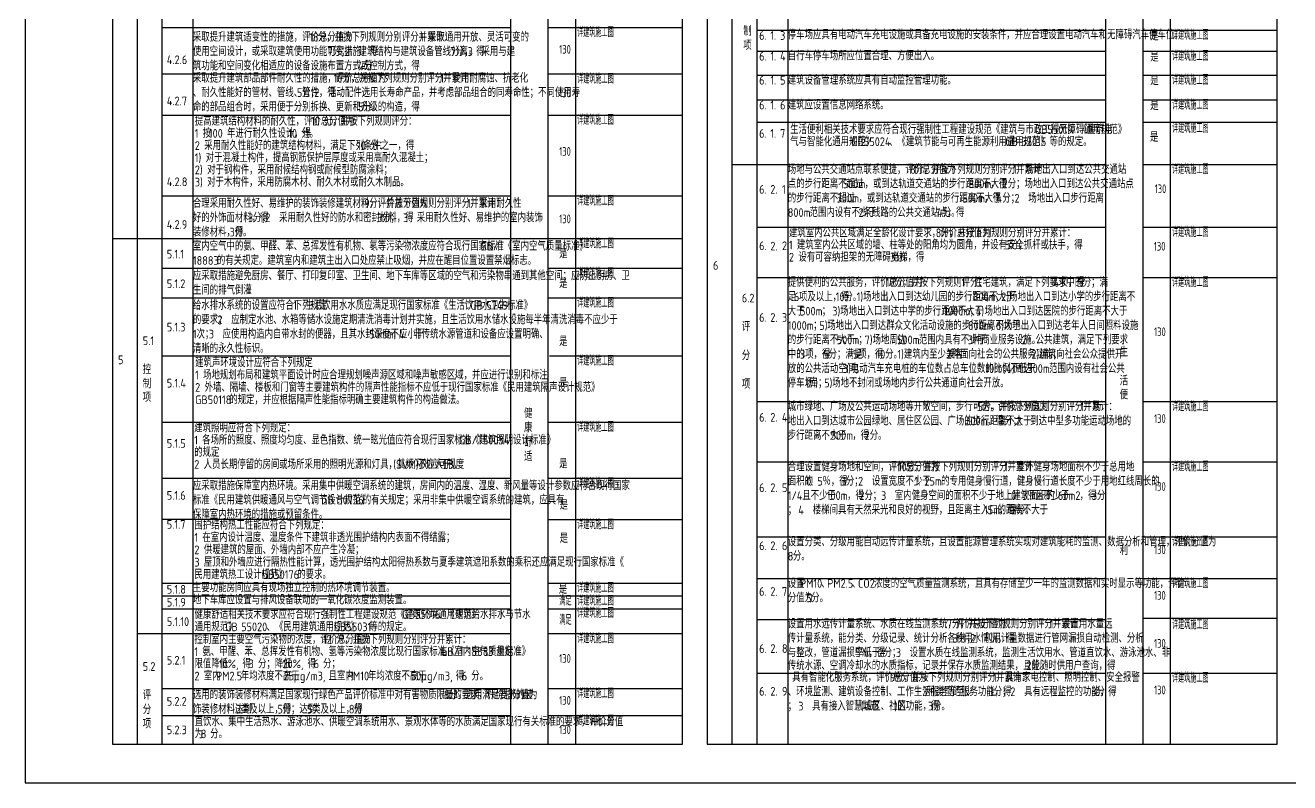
# Model space of a CAD drawing. Extents: x 94474582 to 94642782, y 24631448 to 24690848.
# Drawn here: x 94474582 to 94525382, y 24631448 to 24661902 of the extents above; entities that cross this region are included whole.
import ezdxf

# ---------------------------------------------------------------- set-up
doc = ezdxf.new("R2010")
doc.units = 0
doc.header["$LTSCALE"] = 1000
for name, color, linetype in [('A-Text(建筑文字)', 33, 'Continuous'), ('A-TXT', 7, 'Continuous'), ('C-ANNO-TTLB', 7, 'Continuous'), ('PUB_TITLE', 4, 'Continuous')]:
    doc.layers.add(name, color=color, linetype=linetype)
doc.styles.get("Standard").update_dxf_attribs({"font": 'gbenor.shx', "bigfont": 'gbcbig.shx'})

# ---------------------------------------------------------------- blocks, each defined once
blk = doc.blocks.new('AutoBlock_20250323_8', base_point=(94496035, 24660761))
at = {"color": 1, "width": 0.8}
blk.add_attdef('4.2.6', (94496035, 24660761), '', height=350, dxfattribs=at)
blk = doc.blocks.new('AutoBlock_20250323_9', base_point=(94496035, 24659005))
at = {"color": 1, "width": 0.8}
blk.add_attdef('4.2.7', (94496035, 24659005), '', height=350, dxfattribs=at)
blk = doc.blocks.new('AutoBlock_20250323_10', base_point=(94496035, 24656655))
at = {"color": 1, "width": 0.8}
blk.add_attdef('4.2.8', (94496035, 24656655), '', height=350, dxfattribs=at)
blk = doc.blocks.new('AutoBlock_20250323_11', base_point=(94496035, 24653942))
at = {"color": 1, "width": 0.8}
blk.add_attdef('4.2.9', (94496035, 24653942), '', height=350, dxfattribs=at)
blk = doc.blocks.new('AutoBlock_20250323_12', base_point=(94496046, 24638578))
at = {"color": 1, "width": 0.7}
blk.add_attdef('5.1.9_001', (94496038, 24638578), '', height=350, dxfattribs=at)
blk = doc.blocks.new('AutoBlock_20250323_13', base_point=(94496046, 24637805))
at = {"color": 1, "width": 0.7}
blk.add_attdef('5.1.10_001', (94496038, 24637805), '', height=350, dxfattribs=at)
blk = doc.blocks.new('AutoBlock_20250323_14', base_point=(94496035, 24636270))
at = {"color": 1, "width": 0.8}
blk.add_attdef('5.2.1', (94496035, 24636270), '', height=350, dxfattribs=at)
blk = doc.blocks.new('AutoBlock_20250323_15', base_point=(94496035, 24634585))
at = {"color": 1, "width": 0.8}
blk.add_attdef('5.2.2', (94496035, 24634585), '', height=350, dxfattribs=at)
blk = doc.blocks.new('AutoBlock_20250323_16', base_point=(94496035, 24633403))
at = {"color": 1, "width": 0.8}
blk.add_attdef('5.2.3', (94496035, 24633403), '', height=350, dxfattribs=at)
blk = doc.blocks.new('AutoBlock_20250323_25', base_point=(94519958, 24658287))
at = {"color": 1, "width": 0.8}
blk.add_attdef('6.2.1', (94519958, 24658287), '', height=350, dxfattribs=at)
blk = doc.blocks.new('AutoBlock_20250323_26', base_point=(94519923, 24656336))
at = {"color": 1, "width": 0.8}
blk.add_attdef('6.2.2', (94519923, 24656336), '', height=350, dxfattribs=at)
blk = doc.blocks.new('AutoBlock_20250323_27', base_point=(94519935, 24653230))
at = {"color": 1, "width": 0.8}
blk.add_attdef('6.2.3', (94519935, 24653230), '', height=350, dxfattribs=at)
blk = doc.blocks.new('AutoBlock_20250323_28', base_point=(94519935, 24650184))
at = {"color": 1, "width": 0.8}
blk.add_attdef('6.2.4', (94519935, 24650184), '', height=350, dxfattribs=at)
blk = doc.blocks.new('AutoBlock_20250323_29', base_point=(94519935, 24648241))
at = {"color": 1, "width": 0.8}
blk.add_attdef('6.2.5', (94519935, 24648241), '', height=350, dxfattribs=at)
blk = doc.blocks.new('AutoBlock_20250323_30', base_point=(94519935, 24646462))
at = {"color": 1, "width": 0.8}
blk.add_attdef('6.2.6', (94519935, 24646462), '', height=350, dxfattribs=at)
blk = doc.blocks.new('AutoBlock_20250323_31', base_point=(94519935, 24645271))
at = {"color": 1, "width": 0.8}
blk.add_attdef('6.2.7', (94519935, 24645271), '', height=350, dxfattribs=at)
blk = doc.blocks.new('AutoBlock_20250323_32', base_point=(94519935, 24643941))
at = {"color": 1, "width": 0.8}
blk.add_attdef('6.2.8', (94519935, 24643941), '', height=350, dxfattribs=at)
blk = doc.blocks.new('AutoBlock_20250323_33', base_point=(94519935, 24642068))
at = {"color": 1, "width": 0.8}
blk.add_attdef('6.2.9', (94519935, 24642068), '', height=350, dxfattribs=at)
blk = doc.blocks.new('AutoBlock_20250323_91', base_point=(94496767, 24661433))
at = {"color": 1, "width": 0.7}
blk.add_attdef('4.2.6措施_001', (94496753, 24661433), '', height=350, dxfattribs=at)
blk = doc.blocks.new('AutoBlock_20250323_92', base_point=(94496767, 24659564))
at = {"color": 1, "width": 0.7}
blk.add_attdef('4.2.7措施_001', (94496753, 24659564), '', height=350, dxfattribs=at)
blk = doc.blocks.new('AutoBlock_20250323_93', base_point=(94496767, 24657910))
at = {"color": 1, "width": 0.7}
blk.add_attdef('4.2.8措施_001', (94496753, 24657910), '', height=350, dxfattribs=at)
blk = doc.blocks.new('AutoBlock_20250323_94', base_point=(94496767, 24654660))
at = {"color": 1, "width": 0.7}
blk.add_attdef('4.2.9措施_001', (94496753, 24654660), '', height=350, dxfattribs=at)
blk = doc.blocks.new('AutoBlock_20250323_95', base_point=(94496767, 24652942))
at = {"color": 1, "width": 0.7}
blk.add_attdef('5.1.1措施_001', (94496753, 24652942), '', height=350, dxfattribs=at)
blk = doc.blocks.new('AutoBlock_20250323_96', base_point=(94496767, 24651751))
at = {"color": 1, "width": 0.7}
blk.add_attdef('5.1.2措施_001', (94496753, 24651751), '', height=350, dxfattribs=at)
blk = doc.blocks.new('AutoBlock_20250323_97', base_point=(94496767, 24650559))
at = {"color": 1, "width": 0.7}
blk.add_attdef('5.1.3措施_001', (94496753, 24650559), '', height=350, dxfattribs=at)
blk = doc.blocks.new('AutoBlock_20250323_98', base_point=(94496767, 24648227))
at = {"color": 1, "width": 0.7}
blk.add_attdef('5.1.4措施_001', (94496753, 24648227), '', height=350, dxfattribs=at)
blk = doc.blocks.new('AutoBlock_20250323_99', base_point=(94496767, 24645563))
at = {"color": 1, "width": 0.7}
blk.add_attdef('5.1.5措施_001', (94496753, 24645563), '', height=350, dxfattribs=at)
blk = doc.blocks.new('AutoBlock_20250323_100', base_point=(94496767, 24643309))
at = {"color": 1, "width": 0.7}
blk.add_attdef('5.1.6措施_001', (94496753, 24643309), '', height=350, dxfattribs=at)
blk = doc.blocks.new('AutoBlock_20250323_101', base_point=(94496767, 24641646))
at = {"color": 1, "width": 0.7}
blk.add_attdef('5.1.7措施_001', (94496753, 24641646), '', height=350, dxfattribs=at)
blk = doc.blocks.new('AutoBlock_20250323_102', base_point=(94496767, 24639095))
at = {"color": 1, "width": 0.7}
blk.add_attdef('5.1.8措施_001', (94496753, 24639095), '', height=350, dxfattribs=at)
blk = doc.blocks.new('AutoBlock_20250323_103', base_point=(94496767, 24638578))
at = {"color": 1, "width": 0.7}
blk.add_attdef('5.1.9措施_001', (94496753, 24638578), '', height=350, dxfattribs=at)
blk = doc.blocks.new('AutoBlock_20250323_104', base_point=(94496767, 24638087))
at = {"color": 1, "width": 0.7}
blk.add_attdef('5.1.10措施_001', (94496753, 24638087), '', height=350, dxfattribs=at)
blk = doc.blocks.new('AutoBlock_20250323_105', base_point=(94496767, 24637060))
at = {"color": 1, "width": 0.7}
blk.add_attdef('5.2.1措施_001', (94496753, 24637060), '', height=350, dxfattribs=at)
blk = doc.blocks.new('AutoBlock_20250323_106', base_point=(94496767, 24634852))
at = {"color": 1, "width": 0.7}
blk.add_attdef('5.2.2措施_001', (94496753, 24634852), '', height=350, dxfattribs=at)
blk = doc.blocks.new('AutoBlock_20250323_107', base_point=(94496767, 24633764))
at = {"color": 1, "width": 0.7}
blk.add_attdef('5.2.3措施_001', (94496753, 24633764), '', height=350, dxfattribs=at)
blk = doc.blocks.new('AutoBlock_20250323_118', base_point=(94520667, 24662242))
at = {"color": 1, "width": 0.7}
blk.add_attdef('6.1.3措施_001', (94520653, 24662242), '', height=350, dxfattribs=at)
blk = doc.blocks.new('AutoBlock_20250323_119', base_point=(94520667, 24661698))
at = {"color": 1, "width": 0.7}
blk.add_attdef('6.1.4措施_001', (94520653, 24661698), '', height=350, dxfattribs=at)
blk = doc.blocks.new('AutoBlock_20250323_120', base_point=(94520667, 24661169))
at = {"color": 1, "width": 0.7}
blk.add_attdef('6.1.5措施_001', (94520653, 24661169), '', height=350, dxfattribs=at)
blk = doc.blocks.new('AutoBlock_20250323_121', base_point=(94520667, 24660640))
at = {"color": 1, "width": 0.7}
blk.add_attdef('6.1.6措施_001', (94520653, 24660640), '', height=350, dxfattribs=at)
blk = doc.blocks.new('AutoBlock_20250323_122', base_point=(94520667, 24660075))
at = {"color": 1, "width": 0.7}
blk.add_attdef('6.1.7措施_001', (94520653, 24660075), '', height=350, dxfattribs=at)
blk = doc.blocks.new('AutoBlock_20250323_123', base_point=(94520667, 24659059))
at = {"color": 1, "width": 0.7}
blk.add_attdef('6.2.1措施_001', (94520653, 24659059), '', height=350, dxfattribs=at)
blk = doc.blocks.new('AutoBlock_20250323_124', base_point=(94520667, 24656894))
at = {"color": 1, "width": 0.7}
blk.add_attdef('6.2.2措施_001', (94520653, 24656894), '', height=350, dxfattribs=at)
blk = doc.blocks.new('AutoBlock_20250323_125', base_point=(94520667, 24655209))
at = {"color": 1, "width": 0.7}
blk.add_attdef('6.2.3措施_001', (94520653, 24655209), '', height=350, dxfattribs=at)
blk = doc.blocks.new('AutoBlock_20250323_126', base_point=(94520667, 24650658))
at = {"color": 1, "width": 0.7}
blk.add_attdef('6.2.4措施_001', (94520653, 24650658), '', height=350, dxfattribs=at)
blk = doc.blocks.new('AutoBlock_20250323_127', base_point=(94520667, 24649025))
at = {"color": 1, "width": 0.7}
blk.add_attdef('6.2.5措施_001', (94520653, 24649025), '', height=350, dxfattribs=at)
blk = doc.blocks.new('AutoBlock_20250323_128', base_point=(94520667, 24646777))
at = {"color": 1, "width": 0.7}
blk.add_attdef('6.2.6措施_001', (94520653, 24646777), '', height=350, dxfattribs=at)
blk = doc.blocks.new('AutoBlock_20250323_129', base_point=(94520667, 24645745))
at = {"color": 1, "width": 0.7}
blk.add_attdef('6.2.7措施_001', (94520653, 24645745), '', height=350, dxfattribs=at)
blk = doc.blocks.new('AutoBlock_20250323_130', base_point=(94520667, 24644689))
at = {"color": 1, "width": 0.7}
blk.add_attdef('6.2.8措施_001', (94520653, 24644689), '', height=350, dxfattribs=at)
blk = doc.blocks.new('AutoBlock_20250323_131', base_point=(94520667, 24642542))
at = {"color": 1, "width": 0.7}
blk.add_attdef('6.2.9措施_001', (94520653, 24642542), '', height=350, dxfattribs=at)

msp = doc.modelspace()

# ---------------------------------------------------------------- linework, layer by layer
at = {"layer": 'A-TXT'}
for p, q in [((94517982, 24687688), (94517982, 24632999)), ((94519482, 24687688), (94519482, 24632999)), ((94520582, 24687688), (94520582, 24632999)), ((94501982, 24686988), (94501982, 24632999)), ((94502975, 24686988), (94502975, 24654675)), ((94503967, 24686988), (94503967, 24654675)), ((94505217, 24686988), (94505217, 24632999)), ((94524882, 24632999), (94524882, 24686988)), ((94494082, 24684990), (94494082, 24632999)), ((94495582, 24684990), (94495582, 24632999)), ((94496682, 24684990), (94496682, 24632999)), ((94478082, 24684290), (94478082, 24632999)), ((94500982, 24632999), (94500982, 24684290)), ((94479075, 24670996), (94479075, 24632999)), ((94480067, 24670996), (94480067, 24632999)), ((94481317, 24670996), (94481317, 24632999)), ((94480067, 24661817), (94494082, 24661817)), ((94495582, 24661817), (94500982, 24661817)), ((94495582, 24661817), (94495641, 24661817)), ((94503967, 24661711), (94517982, 24661711)), ((94519482, 24661711), (94524882, 24661711)), ((94503967, 24660864), (94517982, 24660864)), ((94519482, 24660864), (94524882, 24660864)), ((94480067, 24659948), (94494082, 24659948)), ((94495582, 24659948), (94500982, 24659948)), ((94503967, 24659898), (94517982, 24659898)), ((94519482, 24659898), (94524882, 24659898)), ((94503967, 24658900), (94517982, 24658900)), ((94519482, 24658900), (94524882, 24658900)), ((94480067, 24658293), (94494082, 24658293)), ((94495582, 24658293), (94500982, 24658293)), ((94503967, 24658002), (94517982, 24658002)), ((94519482, 24658002), (94524882, 24658002)), ((94502975, 24656309), (94517982, 24656309)), ((94519482, 24656309), (94524882, 24656309)), ((94480067, 24655044), (94494082, 24655044)), ((94495582, 24655044), (94500982, 24655044)), ((94502975, 24654675), (94502975, 24632999)), ((94503967, 24654675), (94503967, 24632999)), ((94503967, 24653782), (94517982, 24653782)), ((94519482, 24653782), (94524882, 24653782)), ((94478082, 24653325), (94494082, 24653325)), ((94494033, 24653325), (94500982, 24653325)), ((94480067, 24652135), (94494082, 24652135)), ((94495582, 24652135), (94500982, 24652135)), ((94503967, 24651767), (94517982, 24651767)), ((94519482, 24651767), (94524882, 24651767)), ((94480067, 24650943), (94494082, 24650943)), ((94495582, 24650943), (94500982, 24650943)), ((94480067, 24648611), (94494082, 24648611)), ((94495641, 24648611), (94500982, 24648611)), ((94503967, 24646773), (94517982, 24646773)), ((94519482, 24646773), (94524882, 24646773)), ((94480067, 24645947), (94494082, 24645947)), ((94495582, 24645947), (94500982, 24645947)), ((94503967, 24644351), (94517982, 24644351)), ((94519482, 24644351), (94524882, 24644351)), ((94480067, 24643693), (94494082, 24643693)), ((94495582, 24643693), (94500982, 24643693)), ((94480067, 24642043), (94494082, 24642043)), ((94495582, 24642029), (94500982, 24642029)), ((94503967, 24641338), (94517982, 24641338)), ((94519482, 24641338), (94524882, 24641338)), ((94503967, 24639664), (94517982, 24639664)), ((94519482, 24639664), (94524882, 24639664)), ((94480067, 24639478), (94494082, 24639478)), ((94495582, 24639478), (94500982, 24639478)), ((94480067, 24638961), (94494082, 24638961)), ((94495582, 24638961), (94500982, 24638961)), ((94480067, 24638444), (94494082, 24638444)), ((94495582, 24638444), (94500982, 24638444)), ((94503967, 24638007), (94517982, 24638007)), ((94519482, 24638064), (94524882, 24638064)), ((94479075, 24637444), (94494082, 24637444)), ((94495582, 24637444), (94500982, 24637444)), ((94503967, 24635859), (94517982, 24635859)), ((94503967, 24635859), (94517982, 24635859)), ((94519482, 24635859), (94524882, 24635859)), ((94480067, 24635236), (94494082, 24635236)), ((94495582, 24635236), (94500982, 24635236)), ((94480067, 24634147), (94494082, 24634147)), ((94495582, 24634147), (94500982, 24634147)), ((94478082, 24632999), (94500982, 24632999)), ((94501982, 24632999), (94524882, 24632999))]:
    msp.add_line(p, q, dxfattribs=at)
at = {"layer": 'PUB_TITLE'}
msp.add_lwpolyline([(94474582, 24631448), (94558682, 24631448), (94558682, 24690848), (94474582, 24690848)], close=True, dxfattribs=at)

# ---------------------------------------------------------------- block references
at = {"layer": 'C-ANNO-TTLB'}
for name, p, values in [('AutoBlock_20250323_91', (94496767, 24661433), {'4.2.6措施_001': '详建筑施工图'}), ('AutoBlock_20250323_118', (94520667, 24661327), {'6.1.3措施_001': '详建筑施工图'}), ('AutoBlock_20250323_8', (94496035, 24660761), {'4.2.6': '130'}), ('AutoBlock_20250323_119', (94520667, 24660480), {'6.1.4措施_001': '详建筑施工图'}), ('AutoBlock_20250323_92', (94496767, 24659564), {'4.2.7措施_001': '详建筑施工图'}), ('AutoBlock_20250323_120', (94520667, 24659515), {'6.1.5措施_001': '详建筑施工图'}), ('AutoBlock_20250323_9', (94496035, 24659005), {'4.2.7': '130'}), ('AutoBlock_20250323_121', (94520667, 24658516), {'6.1.6措施_001': '详建筑施工图'}), ('AutoBlock_20250323_93', (94496767, 24657910), {'4.2.8措施_001': '详建筑施工图'}), ('AutoBlock_20250323_122', (94520667, 24657583), {'6.1.7措施_001': '详建筑施工图'}), ('AutoBlock_20250323_10', (94496035, 24656655), {'4.2.8': '130'}), ('AutoBlock_20250323_123', (94520667, 24655925), {'6.2.1措施_001': '详建筑施工图'}), ('AutoBlock_20250323_25', (94519958, 24655153), {'6.2.1': '130'}), ('AutoBlock_20250323_94', (94496767, 24654660), {'4.2.9措施_001': '详建筑施工图'}), ('AutoBlock_20250323_11', (94496035, 24653942), {'4.2.9': '130'}), ('AutoBlock_20250323_124', (94520667, 24653398), {'6.2.2措施_001': '详建筑施工图'}), ('AutoBlock_20250323_95', (94496767, 24652942), {'5.1.1措施_001': '详建筑施工图'}), ('AutoBlock_20250323_26', (94519923, 24652841), {'6.2.2': '130'}), ('AutoBlock_20250323_96', (94496767, 24651751), {'5.1.2措施_001': '详建筑施工图'}), ('AutoBlock_20250323_125', (94520667, 24651384), {'6.2.3措施_001': '详建筑施工图'}), ('AutoBlock_20250323_97', (94496767, 24650559), {'5.1.3措施_001': '详建筑施工图'}), ('AutoBlock_20250323_27', (94519935, 24649404), {'6.2.3': '130'}), ('AutoBlock_20250323_98', (94496767, 24648227), {'5.1.4措施_001': '详建筑施工图'}), ('AutoBlock_20250323_126', (94520667, 24646389), {'6.2.4措施_001': '详建筑施工图'}), ('AutoBlock_20250323_28', (94519935, 24645915), {'6.2.4': '130'}), ('AutoBlock_20250323_99', (94496767, 24645563), {'5.1.5措施_001': '详建筑施工图'}), ('AutoBlock_20250323_127', (94520667, 24643968), {'6.2.5措施_001': '详建筑施工图'}), ('AutoBlock_20250323_100', (94496767, 24643309), {'5.1.6措施_001': '详建筑施工图'}), ('AutoBlock_20250323_29', (94519935, 24643183), {'6.2.5': '130'}), ('AutoBlock_20250323_101', (94496767, 24641646), {'5.1.7措施_001': '详建筑施工图'}), ('AutoBlock_20250323_128', (94520667, 24640954), {'6.2.6措施_001': '详建筑施工图'}), ('AutoBlock_20250323_30', (94519935, 24640640), {'6.2.6': '130'}), ('AutoBlock_20250323_129', (94520667, 24639280), {'6.2.7措施_001': '详建筑施工图'}), ('AutoBlock_20250323_102', (94496767, 24639095), {'5.1.8措施_001': '详建筑施工图'}), ('AutoBlock_20250323_31', (94519935, 24638806), {'6.2.7': '130'}), ('AutoBlock_20250323_12', (94496046, 24638578), {'5.1.9_001': '满足'}), ('AutoBlock_20250323_103', (94496767, 24638578), {'5.1.9措施_001': '详建筑施工图'}), ('AutoBlock_20250323_13', (94496046, 24637805), {'5.1.10_001': '满足'}), ('AutoBlock_20250323_104', (94496767, 24638087), {'5.1.10措施_001': '详建筑施工图'}), ('AutoBlock_20250323_130', (94520667, 24637623), {'6.2.8措施_001': '详建筑施工图'}), ('AutoBlock_20250323_105', (94496767, 24637060), {'5.2.1措施_001': '详建筑施工图'}), ('AutoBlock_20250323_32', (94519935, 24636875), {'6.2.8': '130'}), ('AutoBlock_20250323_14', (94496035, 24636270), {'5.2.1': '130'}), ('AutoBlock_20250323_131', (94520667, 24635476), {'6.2.9措施_001': '详建筑施工图'}), ('AutoBlock_20250323_106', (94496767, 24634852), {'5.2.2措施_001': '详建筑施工图'}), ('AutoBlock_20250323_33', (94519935, 24635002), {'6.2.9': '130'}), ('AutoBlock_20250323_15', (94496035, 24634585), {'5.2.2': '130'}), ('AutoBlock_20250323_107', (94496767, 24633764), {'5.2.3措施_001': '详建筑施工图'}), ('AutoBlock_20250323_16', (94496035, 24633403), {'5.2.3': '130'})]:
    msp.add_blockref(name, p, dxfattribs=at).add_auto_attribs(values)

# ---------------------------------------------------------------- texts
at = {"layer": 'A-Text(建筑文字)'}
for s, height, p in [('提高建筑结构材料的耐久性，评价总分值为', 337.59, (94481392, 24657871)), ('10', 350, (94486061, 24657871)), ('分，并按下列规则评分：', 337.59, (94486586, 24657871)), ('生活便利相关技术要求应符合现行强制性工程建设规范《建筑与市政工程无障碍通用规范》', 337.59, (94505313, 24657535)), ('GB55019', 350, (94515142, 24657535)), ('、《建筑电', 337.6, (94516573, 24657535)), ('1', 350, (94481392, 24657381)), ('按', 338, (94481713, 24657381)), ('100', 350, (94481959, 24657381)), ('年进行耐久性设计，得', 337.6, (94482688, 24657381)), ('10', 350, (94485145, 24657381)), ('分。', 337.6, (94485670, 24657381)), ('气与智能化通用规范》', 337.6, (94505313, 24657045)), ('GB55024', 350, (94507770, 24657045)), ('、《建筑节能与可再生能源利用通用规范》', 337.59, (94509287, 24657045)), ('GB', 350, (94513956, 24657045)), ('55015', 350, (94514597, 24657045)), ('等的规定。', 337.6, (94515735, 24657045)), ('2', 350, (94481392, 24656891)), ('采用耐久性能好的建筑结构材料，满足下列条件之一，得', 337.59, (94481771, 24656891)), ('10', 350, (94487915, 24656891)), ('分：', 337.6, (94488440, 24656891)), ('1)', 350, (94481392, 24656401)), ('2)', 350, (94481392, 24655911)), ('对于混凝土构件，提高钢筋保护层厚度或采用高耐久混凝土；', 337.59, (94481829, 24656401)), ('3)', 350, (94481392, 24655421)), ('对于钢构件，采用耐候结构钢或耐候型防腐涂料；', 337.59, (94481888, 24655911)), ('对于木构件，采用防腐木材、耐久木材或耐久木制品。', 337.59, (94481888, 24655421)), ('建筑室内公共区域满足全龄化设计要求，评价总分值为', 337.59, (94505262, 24653383)), ('分，并按下列规则分别评分并累计：', 337.59, (94511364, 24653383)), ('1', 350, (94505262, 24652893)), ('建筑室内公共区域的墙、柱等处的阳角均为圆角，并设有安全抓杆或扶手，得', 337.59, (94505583, 24652893)), ('8', 350, (94511160, 24653383)), ('5', 350, (94513939, 24652893)), ('分；', 337.6, (94514143, 24652893)), ('2', 350, (94505262, 24652403)), ('设有可容纳担架的无障碍电梯，得', 337.59, (94505642, 24652403)), ('3', 350, (94509328, 24652403)), ('分。', 337.6, (94509532, 24652403)), ('建筑声环境设计应符合下列规定', 337.59, (94481406, 24648161)), (':', 350, (94484846, 24648161)), ('1', 350, (94481406, 24647664)), ('场地规划布局和建筑平面设计时应合理规划噪声源区域和噪声敏感区域，并应进行识别和标注', 337.59, (94481727, 24647664)), (';', 350, (94491802, 24647664)), ('2', 350, (94481406, 24647167)), ('外墙、隔墙、楼板和门窗等主要建筑构件的隔声性能指标不应低于现行国家标准《民用建筑隔声设计规范》', 337.59, (94481785, 24647167)), ('GB50118', 350, (94481406, 24646670)), ('的规定，并应根据隔声性能指标明确主要建筑构件的构造做法。', 337.59, (94482777, 24646670)), ('建筑照明应符合下列规定：', 337.59, (94481369, 24645539)), ('1', 350, (94481369, 24645049)), ('各场所的照度、照度均匀度、显色指数、统一眩光值应符合现行国家标准《建筑照明设计标准》', 337.59, (94481690, 24645049)), ('GB/T50034', 350, (94492011, 24645049)), ('的规定', 337.6, (94481369, 24644559)), (';', 350, (94482107, 24644559)), ('2', 350, (94481369, 24644069)), ('人员长期停留的房间或场所采用的照明光源和灯具，其频闪效应可视度', 337.59, (94481748, 24644069)), ('(SVM)', 350, (94489367, 24644069)), ('不应大于', 337.6, (94490358, 24644069)), ('1.3', 350, (94491341, 24644069)), ('。', 338, (94491779, 24644069)), ('围护结构热工性能应符合下列规定：', 337.59, (94481375, 24641631)), ('1', 350, (94481375, 24641134)), ('在室内设计温度、湿度条件下建筑非透光围护结构内表面不得结露；', 337.59, (94481696, 24641134)), ('2', 350, (94481375, 24640637)), ('供暖建筑的屋面、外墙内部不应产生冷凝；', 337.59, (94481755, 24640637)), ('3', 350, (94481375, 24640140)), ('屋顶和外墙应进行隔热性能计算，透光围护结构太阳得热系数与夏季建筑遮阳系数的乘积还应满足现行国家标准《', 337.59, (94481755, 24640140)), ('民用建筑热工设计规范》', 337.59, (94481375, 24639643)), ('GB50176', 350, (94484079, 24639643)), ('的要求。', 337.6, (94485508, 24639643)), ('健康舒适相关技术要求应符合现行强制性工程建设规范《建筑环境通用规范》', 337.59, (94481385, 24638037)), ('GB55016', 350, (94489740, 24638037)), ('、《建筑给水排水与节水', 337.59, (94491169, 24638037)), ('通用规范》', 337.6, (94481385, 24637540)), ('GB', 350, (94482613, 24637540)), ('55020', 350, (94483255, 24637540)), ('、《民用建筑通用规范》', 337.59, (94484276, 24637540)), ('GB55031', 350, (94486979, 24637540)), ('等的规定。', 337.6, (94488408, 24637540)), ('控制室内主要空气污染物的浓度，评价总分值为', 337.59, (94481378, 24637034)), ('12', 350, (94486539, 24637034)), ('分，并按下列规则分别评分并累计：', 337.59, (94487064, 24637034)), ('1', 350, (94481378, 24636544)), ('氨、甲醒、苯、总挥发性有机物、氢等污染物浓度比现行国家标准《室内空气质量标准》', 337.59, (94481699, 24636544)), ('GB/T', 350, (94491283, 24636544)), ('18883', 350, (94492362, 24636544)), ('规定', 337.6, (94493500, 24636544)), ('限值降低', 337.6, (94481378, 24636054)), ('10%,', 350, (94482361, 24636054)), ('得', 338, (94483309, 24636054)), ('3', 350, (94483555, 24636054)), ('分；降低', 337.6, (94483934, 24636054)), ('20%,', 350, (94484917, 24636054)), ('得', 338, (94485923, 24636054)), ('6', 350, (94486169, 24636054)), ('分；', 337.6, (94486548, 24636054)), ('2', 350, (94481378, 24635564)), ('室内', 337.6, (94481758, 24635564)), ('PM2.5', 350, (94482249, 24635564)), ('年均浓度不高于', 337.6, (94483241, 24635564)), ('25', 350, (94484961, 24635564)), ('μ', 338, (94485369, 24635564)), ('g/m3,', 350, (94485615, 24635564)), ('且室内', 337.6, (94486767, 24635564)), ('PM10', 350, (94487504, 24635564)), ('年均浓度不高于', 337.6, (94488350, 24635564)), ('50', 350, (94490070, 24635564)), ('μ', 338, (94490479, 24635564)), ('g/m3,', 350, (94490724, 24635564)), ('得', 338, (94491877, 24635564)), ('6', 350, (94492122, 24635564)), ('分。', 337.6, (94492501, 24635564)), ('直饮水、集中生活热水、游泳池水、供暖空调系统用水、景观水体等的水质满足国家现行有关标准的要求，评价分值', 337.59, (94481387, 24633726)), ('为', 338, (94481387, 24633236)), ('8', 350, (94481633, 24633236)), ('分。', 337.6, (94482012, 24633236))]:
    msp.add_text(s, height=height, dxfattribs=at).set_placement(p)
at = {"layer": 'A-TXT'}
for s, height, p in [('采取提升建筑适变性的措施，评价总分值为', 337.59, (94481317, 24661249)), ('18', 350, (94485987, 24661249)), ('分，并按下列规则分别评分并累计：', 337.59, (94486337, 24661249)), ('1', 350, (94490444, 24661249)), ('采取通用开放、灵活可变的', 337.59, (94490764, 24661249)), ('制', 338, (94503430, 24661490)), ('6', 350, (94504066, 24661315)), ('1', 350, (94504516, 24661315)), ('3', 350, (94504908, 24661315)), ('停车场应具有电动汽车充电设施或具备充电设施的安装条件，并应合理设置电动汽车和无障碍汽车停车位。', 337.59, (94505217, 24661346)), ('是', 338, (94519778, 24661295)), ('使用空间设计，或采取建筑使用功能可变措施，得', 337.59, (94481317, 24660672)), ('7', 350, (94486724, 24660672)), ('分；', 337.6, (94486928, 24660672)), ('2', 350, (94487420, 24660672)), ('建筑结构与建筑设备管线分离，得', 337.59, (94487974, 24660672)), ('7', 350, (94491660, 24660672)), ('分；', 337.6, (94491864, 24660672)), ('3', 350, (94492356, 24660672)), ('采用与建', 337.6, (94492910, 24660672)), ('项', 338, (94503430, 24660913)), ('.', 338, (94504270, 24661315)), ('.', 338, (94504662, 24661315)), ('自行车停车场所应位置合理、方便出入。', 337.59, (94505217, 24660499)), ('4.2.6', 350, (94480268, 24660339)), ('筑功能和空间变化相适应的设备设施布置方式或控制方式，得', 337.59, (94481317, 24660094)), ('4', 350, (94487953, 24660094)), ('分', 338, (94488186, 24660094)), ('6', 350, (94504066, 24660482)), ('.', 338, (94504270, 24660482)), ('1', 350, (94504516, 24660482)), ('.', 338, (94504662, 24660482)), ('4', 350, (94504908, 24660482)), ('是', 338, (94519778, 24660447)), ('采取提升建筑部品部件耐久性的措施，评价总分值为', 337.59, (94481317, 24659598)), ('10', 350, (94486970, 24659598)), ('分，并按下列规则分别评分并累计：', 337.59, (94487320, 24659598)), ('1', 350, (94491252, 24659598)), ('使用耐腐蚀、抗老化', 337.6, (94491747, 24659598)), ('6', 350, (94504066, 24659517)), ('1', 350, (94504516, 24659517)), ('5', 350, (94504908, 24659517)), ('建筑设备管理系统应具有自动监控管理功能。', 337.59, (94505217, 24659519)), ('是', 338, (94519778, 24659497)), ('、耐久性能好的管材、管线、管件，得', 337.59, (94481317, 24659020)), ('5', 350, (94485495, 24659020)), ('分；', 337.6, (94485699, 24659020)), ('2', 350, (94486191, 24659020)), ('活动配件选用长寿命产品，并考虑部品组合的同寿命性；不同使用寿', 337.59, (94486745, 24659020)), ('.', 338, (94504270, 24659517)), ('.', 338, (94504662, 24659517)), ('4.2.7', 350, (94480268, 24658684)), ('6', 350, (94504066, 24658518)), ('1', 350, (94504516, 24658518)), ('6', 350, (94504908, 24658518)), ('建筑应设置信息网络系统。', 337.59, (94505217, 24658520)), ('是', 338, (94519778, 24658498)), ('命的部品组合时，采用便于分别拆换、更新和升级的构造，得', 337.59, (94481317, 24658443)), ('5', 350, (94487953, 24658443)), ('分。', 337.6, (94488157, 24658443)), ('.', 338, (94504270, 24658518)), ('.', 338, (94504662, 24658518)), ('6', 350, (94504066, 24657378)), ('.', 338, (94504270, 24657378)), ('1', 350, (94504516, 24657378)), ('.', 338, (94504662, 24657378)), ('7', 350, (94504908, 24657378)), ('是', 338, (94519767, 24657223)), ('场地与公共交通站点联系便捷，评价总分值为', 337.59, (94505217, 24655929)), ('分，并按下列规则分别评分并累计：', 337.59, (94510337, 24655929)), ('场地出入口到达公共交通站', 337.59, (94514764, 24655929)), ('4.2.8', 350, (94480268, 24655435)), ('8', 350, (94510132, 24655929)), ('1', 350, (94514268, 24655929)), ('6', 350, (94504066, 24655130)), ('2.', 350, (94504516, 24655130)), ('1', 350, (94504983, 24655130)), ('点的步行距离不超过', 337.6, (94505217, 24655352)), ('500m', 350, (94507429, 24655352)), ('，或到达轨道交通站的步行距离不大于', 337.59, (94508304, 24655352)), ('800m', 350, (94512482, 24655352)), ('，得', 337.6, (94513357, 24655352)), ('2', 350, (94513848, 24655352)), ('分；场地出入口到达公共交通站点', 337.59, (94514053, 24655352)), ('合理采用耐久性好、易维护的装饰装修建筑材料，评价总分值为', 337.59, (94481317, 24654566)), ('9', 350, (94488198, 24654566)), ('分，并按下列规则分别评分并累计：', 337.59, (94488404, 24654566)), ('1', 350, (94492335, 24654566)), ('采用耐久性', 337.6, (94492831, 24654566)), ('.', 338, (94504270, 24655130)), ('的步行距离不超过', 337.6, (94505217, 24654774)), ('300m', 350, (94507183, 24654774)), ('，或到达轨道交通站的步行距离不大于', 337.59, (94508058, 24654774)), ('500m', 350, (94512236, 24654774)), ('，得', 337.6, (94513111, 24654774)), ('4', 350, (94513603, 24654774)), ('分；', 337.6, (94513836, 24654774)), ('2', 350, (94514327, 24654774)), ('场地出入口步行距离', 337.6, (94514882, 24654774)), ('好的外饰面材料，得', 337.6, (94481317, 24653989)), ('3', 350, (94483529, 24653989)), ('分；', 337.6, (94483733, 24653989)), ('2', 350, (94484225, 24653989)), ('采用耐久性好的防水和密封材料，得', 337.59, (94484779, 24653989)), ('3', 350, (94488711, 24653989)), ('分；', 337.6, (94488915, 24653989)), ('3', 350, (94489757, 24653989)), ('采用耐久性好、易维护的室内装饰', 337.59, (94490311, 24653989)), ('800m', 350, (94505217, 24654197)), ('范围内设有不少于', 337.6, (94506092, 24654197)), ('2', 350, (94508058, 24654197)), ('条线路的公共交通站点，得', 337.59, (94508263, 24654197)), ('4', 350, (94511212, 24654197)), ('分。', 337.6, (94511445, 24654197)), ('4.2.9', 350, (94480268, 24653717)), ('装修材料，得', 337.6, (94481317, 24653411)), ('3', 350, (94482792, 24653411)), ('分。', 337.6, (94482996, 24653411)), ('5.1.1', 350, (94480268, 24652526)), ('室内空气中的氨、甲醛、苯、总挥发性有机物、氡等污染物浓度应符合现行国家标准《室内空气质量标准》', 337.59, (94481317, 24652848)), ('GB/T', 350, (94492867, 24652848)), ('是', 338, (94496031, 24652537)), ('6', 350, (94504066, 24652862)), ('.', 338, (94504270, 24652862)), ('2.', 350, (94504516, 24652847)), ('2', 350, (94504983, 24652862)), ('18883', 350, (94481317, 24652270)), ('的有关规定。建筑室内和建筑主出入口处应禁止吸烟，并应在醒目位置设置禁烟标志。', 337.59, (94482280, 24652270)), ('6', 350, (94502213, 24652070)), ('应采取措施避免厨房、餐厅、打印复印室、卫生间、地下车库等区域的空气和污染物串通到其他空间；应防止厨房、卫', 337.59, (94481317, 24651657)), ('提供便利的公共服务，评价总分值为', 337.59, (94505217, 24651388)), ('10', 350, (94509149, 24651388)), ('分，并按下列规则评分：', 337.59, (94509499, 24651388)), ('1', 350, (94512203, 24651388)), ('住宅建筑，满足下列要求中的', 337.59, (94512698, 24651388)), ('4', 350, (94515893, 24651388)), ('项，得', 337.6, (94516126, 24651388)), ('5', 350, (94516864, 24651388)), ('分；满', 337.6, (94517068, 24651388)), ('5.1.2', 350, (94480268, 24651334)), ('生间的排气倒灌', 337.6, (94481317, 24651080)), ('是', 338, (94496031, 24651345)), ('给水排水系统的设置应符合下列规定', 337.59, (94481317, 24650465)), (':1', 350, (94485249, 24650465)), ('生活饮用水水质应满足现行国家标准《生活饮用水卫生标准》', 337.59, (94485833, 24650465)), ('GB', 350, (94492468, 24650465)), ('5749', 350, (94493110, 24650465)), ('6.2', 350, (94503370, 24650758)), ('足', 338, (94505217, 24650810)), ('6', 350, (94505463, 24650810)), ('项及以上，得', 337.6, (94505667, 24650810)), ('10', 350, (94507142, 24650810)), ('分。', 337.6, (94507492, 24650810)), ('1)', 350, (94507983, 24650810)), ('场地出入口到达幼儿园的步行距离不大于', 337.59, (94508246, 24650810)), ('300m', 350, (94512669, 24650810)), ('；', 338, (94513544, 24650810)), ('2)', 350, (94513790, 24650810)), ('场地出入口到达小学的步行距离不', 337.59, (94514111, 24650810)), ('的要求；', 337.6, (94481317, 24649888)), ('2', 350, (94482300, 24649888)), ('应制定水池、水箱等储水设施定期清洗消毒计划并实施，且生活饮用水储水设施每半年清洗消毒不应少于', 337.59, (94482855, 24649888)), ('6', 350, (94504066, 24649978)), ('2.', 350, (94504516, 24649978)), ('3', 350, (94504983, 24649978)), ('大于', 337.6, (94505217, 24650233)), ('500m', 350, (94505709, 24650233)), ('；', 338, (94506584, 24650233)), ('3)', 350, (94507005, 24650233)), ('场地出入口到达中学的步行距离不大于', 337.59, (94507326, 24650233)), ('1000m', 350, (94511503, 24650233)), ('；', 338, (94512524, 24650233)), ('4)', 350, (94512770, 24650233)), ('场地出入口到达医院的步行距离不大于', 337.59, (94513120, 24650233)), ('5.1.3', 350, (94480268, 24649590)), ('应使用构造内自带水封的便器，且其水封深度不应小于', 337.59, (94482509, 24649310)), ('非传统水源管道和设备应设置明确、', 337.59, (94490169, 24649310)), ('评', 338, (94503370, 24649603)), ('.', 338, (94504270, 24649978)), ('1000m', 350, (94505217, 24649655)), ('；', 338, (94506238, 24649655)), ('5)', 350, (94506484, 24649655)), ('场地出入口到达群众文化活动设施的步行距离不大于', 337.59, (94506805, 24649655)), ('800m', 350, (94512457, 24649655)), ('；', 338, (94513332, 24649655)), ('6)', 350, (94513578, 24649655)), ('场地出入口到达老年人日间照料设施', 337.59, (94513899, 24649655)), ('5.1', 350, (94479302, 24649041)), ('1', 350, (94481317, 24649310)), ('次；', 337.6, (94481463, 24649310)), ('3', 350, (94481955, 24649310)), ('50mm', 350, (94488407, 24649310)), ('；', 338, (94489340, 24649310)), ('4', 350, (94489586, 24649310)), ('是', 338, (94496031, 24649013)), ('的步行距离不大于', 337.6, (94505217, 24649078)), ('500m', 350, (94507183, 24649078)), ('；', 338, (94508058, 24649078)), ('7)', 350, (94508304, 24649078)), ('场地周边', 337.6, (94508625, 24649078)), ('500m', 350, (94509608, 24649078)), ('范围内具有不少于', 337.6, (94510483, 24649078)), ('3', 350, (94512449, 24649078)), ('种商业服务设施。', 337.6, (94512653, 24649078)), ('2', 350, (94514619, 24649078)), ('公共建筑，满足下列要求', 337.59, (94515173, 24649078)), ('清晰的永久性标识。', 337.6, (94481317, 24648733)), ('分', 338, (94503370, 24648448)), ('中的', 337.6, (94505217, 24648500)), ('3', 350, (94505709, 24648500)), ('项，得', 337.6, (94505913, 24648500)), ('5', 350, (94506650, 24648500)), ('分；满足', 337.6, (94506855, 24648500)), ('5', 350, (94507838, 24648500)), ('项，得', 337.6, (94508042, 24648500)), ('10', 350, (94508779, 24648500)), ('分。', 337.6, (94509129, 24648500)), ('1)', 350, (94509620, 24648500)), ('建筑内至少兼容', 337.6, (94509883, 24648500)), ('2', 350, (94511603, 24648500)), ('种面向社会的公共服务功能；', 337.59, (94511807, 24648500)), ('2)', 350, (94515002, 24648500)), ('建筑向社会公众提供开', 337.6, (94515323, 24648500)), ('生', 338, (94518552, 24648587)), ('5', 350, (94478309, 24648276)), ('控', 338, (94479302, 24647886)), ('放的公共活动空间；', 337.6, (94505217, 24647923)), ('3)', 350, (94507429, 24647923)), ('电动汽车充电桩的车位数占总车位数的比例不低于', 337.59, (94507750, 24647923)), ('10', 350, (94513156, 24647923)), ('％；', 337.6, (94513506, 24647923)), ('4)', 350, (94513998, 24647923)), ('周边', 337.6, (94514348, 24647923)), ('500m', 350, (94514839, 24647923)), ('范围内设有社会公共', 337.6, (94515714, 24647923)), ('制', 338, (94479302, 24647308)), ('5.1.4', 350, (94480268, 24647338)), ('是', 338, (94496031, 24647349)), ('停车场', 337.6, (94505217, 24647345)), ('(', 350, (94505955, 24647345)), ('库', 338, (94506071, 24647345)), (')', 350, (94506317, 24647345)), ('5)', 350, (94506680, 24647345)), ('场地不封闭或场地内步行公共通道向社会开放。', 337.59, (94507000, 24647345)), ('活', 338, (94518552, 24647432)), ('项', 338, (94503370, 24647293)), ('；', 338, (94506434, 24647345)), ('便', 338, (94518552, 24646868)), ('项', 338, (94479302, 24646765)), ('城市绿地、广场及公共运动场地等开敞空间，步行可达，评价总分值为', 337.59, (94505217, 24646393)), ('5', 350, (94512836, 24646393)), ('分，并按下列规则分别评分并累计：', 337.59, (94513040, 24646393)), ('1', 350, (94516972, 24646393)), ('场', 338, (94517467, 24646393)), ('健', 338, (94494620, 24646121)), ('6', 350, (94504066, 24645964)), ('2.', 350, (94504516, 24645964)), ('4', 350, (94504983, 24645964)), ('地出入口到达城市公园绿地、居住区公园、广场的步行距离不大于', 337.59, (94505217, 24645816)), ('300m', 350, (94512344, 24645816)), ('，得', 337.6, (94513219, 24645816)), ('3', 350, (94513711, 24645816)), ('分；', 337.6, (94513915, 24645816)), ('2', 350, (94514406, 24645816)), ('到达中型多功能运动场地的', 337.59, (94514960, 24645816)), ('康', 338, (94494620, 24645544)), ('.', 338, (94504270, 24645964)), ('5.1.5', 350, (94480268, 24644916)), ('舒', 338, (94494620, 24644966)), ('步行距离不大于', 337.6, (94505217, 24645238)), ('500m', 350, (94506938, 24645238)), ('，得', 337.6, (94507813, 24645238)), ('2', 350, (94508304, 24645238)), ('分。', 337.6, (94508508, 24645238)), ('适', 338, (94494620, 24644389)), ('是', 338, (94496031, 24644095)), ('合理设置健身场地和空间，评价总分值为', 337.59, (94505217, 24643972)), ('10', 350, (94509641, 24643972)), ('分，并按下列规则分别评分并累计：', 337.59, (94509991, 24643972)), ('1', 350, (94513923, 24643972)), ('室外健身场地面积不少于总用地', 337.59, (94514419, 24643972)), ('应采取措施保障室内热环境。采用集中供暖空调系统的建筑，房间内的温度、湿度、新风量等设计参数应符合现行国家', 337.59, (94481317, 24643215)), ('面积的', 337.6, (94505217, 24643395)), ('0', 350, (94505955, 24643395)), ('5', 350, (94506405, 24643395)), ('％，得', 337.6, (94506609, 24643395)), ('3', 350, (94507346, 24643395)), ('分；', 337.6, (94507550, 24643395)), ('2', 350, (94508042, 24643395)), ('设置宽度不少于', 337.6, (94508596, 24643395)), ('1', 350, (94510316, 24643395)), ('25m', 350, (94510708, 24643395)), ('的专用健身慢行道，健身慢行道长度不少于用地红线周长的', 337.59, (94511378, 24643395)), ('5.1.6', 350, (94480268, 24642825)), ('6', 350, (94504066, 24643135)), ('.', 338, (94504270, 24643135)), ('2.', 350, (94504516, 24643135)), ('5', 350, (94504983, 24643135)), ('1/4', 350, (94505217, 24642817)), ('且不少于', 337.6, (94505801, 24642817)), ('.', 338, (94506159, 24643395)), ('100m', 350, (94506784, 24642817)), ('，得', 337.6, (94507600, 24642817)), ('2', 350, (94508092, 24642817)), ('分；', 337.6, (94508296, 24642817)), ('3', 350, (94508963, 24642817)), ('室内健身空间的面积不少于地上建筑面积的', 337.59, (94509517, 24642817)), ('.', 338, (94510462, 24643395)), ('0', 350, (94514186, 24642817)), ('3', 350, (94514636, 24642817)), ('％且不少于', 337.6, (94514840, 24642817)), ('60m2', 350, (94516069, 24642817)), ('，得', 337.6, (94516944, 24642817)), ('3', 350, (94517435, 24642817)), ('分', 338, (94517639, 24642817)), ('标准《民用建筑供暖通风与空气调节设计规范》', 337.59, (94481317, 24642638)), ('GB', 350, (94486478, 24642638)), ('50736', 350, (94487120, 24642638)), ('的有关规定；采用非集中供暖空调系统的建筑，应具有', 337.59, (94488141, 24642638)), ('是', 338, (94496048, 24642432)), ('4', 350, (94505638, 24642240)), ('楼梯间具有天然采光和良好的视野，且距离主入口的距离不大于', 337.59, (94506222, 24642240)), ('15m', 350, (94513102, 24642240)), ('，得', 337.6, (94513715, 24642240)), ('2', 350, (94514206, 24642240)), ('.', 338, (94514390, 24642817)), ('分。', 337.6, (94514411, 24642240)), ('保障室内热环境的措施或预留条件。', 337.59, (94481317, 24642060)), ('；', 338, (94505217, 24642240)), ('5.1.7', 350, (94480268, 24641659)), ('是', 338, (94496048, 24641098)), ('6', 350, (94504066, 24640800)), ('2.', 350, (94504516, 24640800)), ('6', 350, (94504983, 24640800)), ('设置分类、分级用能自动远传计量系统，且设置能源管理系统实现对建筑能耗的监测、数据分析和管理，评价分值为', 337.59, (94505217, 24640958)), ('.', 338, (94504270, 24640800)), ('8', 350, (94505217, 24640381)), ('分。', 337.6, (94505422, 24640381)), ('利', 338, (94518552, 24640612)), ('设置', 337.6, (94505217, 24639284)), ('PM10', 350, (94505709, 24639284)), ('PM2.5', 350, (94506801, 24639284)), ('CO2', 350, (94508038, 24639284)), ('浓度的空气质量监测系统，且具有存储至少一年的监测数据和实时显示等功能，评价', 337.59, (94508680, 24639284)), ('5.1.8', 350, (94480268, 24639048)), ('主要功能房间应具有现场独立控制的热环境调节装置。', 337.59, (94481317, 24639113)), ('是', 338, (94496016, 24639051)), ('6', 350, (94504066, 24638963)), ('2.', 350, (94504516, 24638963)), ('7', 350, (94504983, 24638963)), ('分值为', 337.6, (94505217, 24638707)), ('5', 350, (94505955, 24638707)), ('分。', 337.6, (94506159, 24638707)), ('、', 338, (94506555, 24639284)), ('、', 338, (94507792, 24639284)), ('5.1.9', 350, (94480269, 24638531)), ('地下车库应设置与排风设备联动的一氧化碳浓度监测装置。', 337.59, (94481317, 24638622)), ('.', 338, (94504270, 24638963)), ('5.1.10', 350, (94480269, 24637750)), ('设置用水远传计量系统、水质在线监测系统，评价总分值为', 337.59, (94505217, 24637657)), ('7', 350, (94511607, 24637657)), ('分，并按下列规则分别评分并累计：', 337.59, (94511811, 24637657)), ('1', 350, (94515743, 24637657)), ('设置用水量远', 337.6, (94516239, 24637657)), ('6', 350, (94504066, 24636667)), ('2.', 350, (94504516, 24636667)), ('8', 350, (94504983, 24636667)), ('传计量系统，能分类、分级记录、统计分析各种用水情况，得', 337.59, (94505217, 24637079)), ('3', 350, (94511853, 24637079)), ('分；', 337.6, (94512057, 24637079)), ('2', 350, (94512548, 24637079)), ('利用计量数据进行管网漏损自动检测、分析', 337.59, (94513102, 24637079)), ('5.2.1', 350, (94480269, 24636197)), ('.', 338, (94504270, 24636667)), ('与整改，管道漏损率低于', 337.59, (94505217, 24636502)), ('5', 350, (94507921, 24636502)), ('％，得', 337.6, (94508125, 24636502)), ('2', 350, (94508862, 24636502)), ('分；', 337.6, (94509066, 24636502)), ('3', 350, (94509558, 24636502)), ('设置水质在线监测系统，监测生活饮用水、管道直饮水、游泳池水、非', 337.59, (94510112, 24636502)), ('5.2', 350, (94479302, 24635946)), ('传统水源、空调冷却水的水质指标，记录并保存水质监测结果，且能随时供用户查询，得', 337.59, (94505217, 24635984)), ('2', 350, (94514802, 24635984)), ('分。', 337.6, (94515006, 24635984)), ('具有智能化服务系统，评价总分值为', 337.59, (94505392, 24635509)), ('9', 350, (94509324, 24635509)), ('分，并按下列规则分别评分并累计：', 337.59, (94509530, 24635509)), ('1', 350, (94513462, 24635509)), ('具有家电控制、照明控制、安全报警', 337.59, (94513957, 24635509)), ('评', 338, (94479302, 24634791)), ('选用的装饰装修材料满足国家现行绿色产品评价标准中对有害物质限量的要求，评价总分值为', 337.59, (94481317, 24634807)), ('8', 350, (94491393, 24634807)), ('分。选用满足要求的装', 337.6, (94491597, 24634807)), ('6', 350, (94504066, 24634950)), ('.', 338, (94504270, 24634950)), ('2.', 350, (94504516, 24634950)), ('9', 350, (94504983, 24634950)), ('、环境监测、建筑设备控制、工作生活服务等至少', 337.59, (94505217, 24634932)), ('3', 350, (94510624, 24634932)), ('种类型的服务功能，得', 337.6, (94510828, 24634932)), ('3', 350, (94513285, 24634932)), ('分；', 337.6, (94513490, 24634932)), ('2', 350, (94514156, 24634932)), ('具有远程监控的功能，得', 337.59, (94514710, 24634932)), ('3', 350, (94517414, 24634932)), ('分', 338, (94517618, 24634932)), ('分', 338, (94479302, 24634214)), ('5.2.2', 350, (94480268, 24634545)), ('饰装修材料达到', 337.6, (94481317, 24634230)), ('3', 350, (94483038, 24634230)), ('类及以上，得', 337.6, (94483242, 24634230)), ('5', 350, (94484716, 24634230)), ('分；达到', 337.6, (94484921, 24634230)), ('5', 350, (94485903, 24634230)), ('类及以上，得', 337.6, (94486108, 24634230)), ('8', 350, (94487582, 24634230)), ('分', 338, (94487786, 24634230)), ('；', 338, (94505217, 24634354)), ('3', 350, (94505638, 24634354)), ('具有接入智慧城市', 337.6, (94506192, 24634354)), ('(', 350, (94508158, 24634354)), ('城区、社区', 337.6, (94508275, 24634354)), (')', 350, (94509504, 24634354)), ('的功能，得', 337.6, (94509620, 24634354)), ('3', 350, (94510849, 24634354)), ('分。', 337.6, (94511053, 24634354)), ('项', 338, (94479302, 24633636)), ('5.2.3', 350, (94480268, 24633397))]:
    msp.add_text(s, height=height, dxfattribs=at).set_placement(p)

doc.saveas('drawing.dxf')
